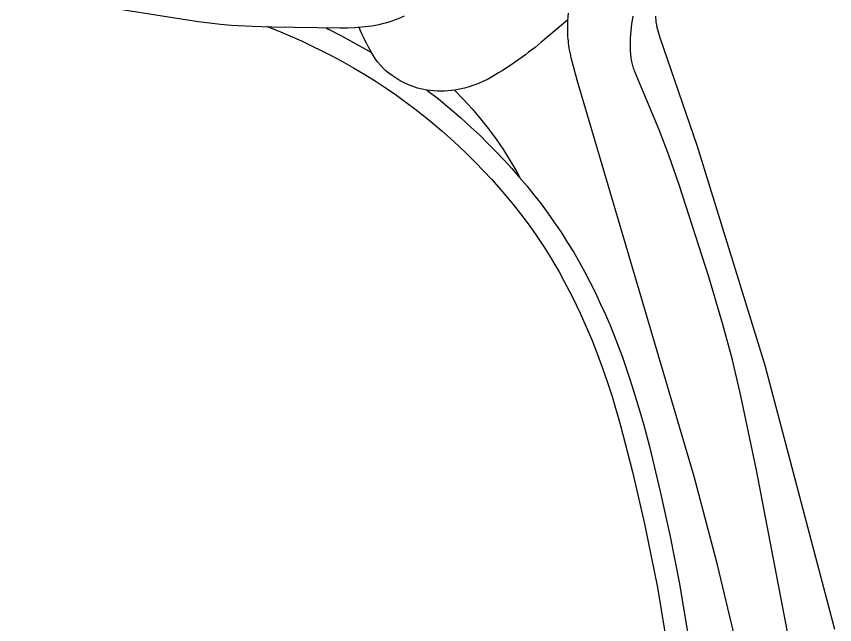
# Model space of a CAD drawing. Header units: millimetres. Extents: x 1933 to 24107, y 1228 to 18074.
# Drawn here: x 20429.6 to 20610.5, y 12025.6 to 12160.2 of the extents above; entities that cross this region are included whole.
import ezdxf

# ---------------------------------------------------------------- set-up
doc = ezdxf.new("R2010")
doc.units = ezdxf.units.MM
doc.layers.add('1', color=7, linetype='Continuous')

# ---------------------------------------------------------------- blocks, each defined once
blk = doc.blocks.new('Armchair 04_topt_dwgmodels.com')
at = {"color": 0}
for points in [[(207.22, 236.5), (188.42, 315.65), (183.23, 335.22), (157.38, 422.94), (156.26, 427.04), (156.06, 427.89), (155.86, 428.75), (155.69, 429.65), (155.61, 430.12), (155.53, 430.59), (155.47, 431.08), (155.41, 431.57), (155.37, 432.05), (155.33, 432.52), (155.29, 433.45), (155.27, 434.37), (155.27, 435.24), (155.3, 436.1), (155.35, 436.93), (155.41, 437.74)], [(119.1, 437.12), (118.45, 436.82), (117.79, 436.53), (117.11, 436.26), (116.41, 436.01), (115.7, 435.78), (114.98, 435.57), (114.25, 435.37), (113.51, 435.2), (112.76, 435.05), (112, 434.92), (111.24, 434.81), (110.48, 434.71), (109.71, 434.63), (108.94, 434.57), (108.16, 434.52), (106.57, 434.45), (104.95, 434.42), (89.88, 434.63), (85.46, 434.79), (80.85, 435.07), (78.49, 435.27), (76.09, 435.52), (73.66, 435.84), (71.21, 436.22), (33.36, 442.27)], [(174.69, 437.13), (174.71, 436.71), (174.74, 436.29), (174.78, 435.86), (174.83, 435.44), (174.87, 435.23), (174.9, 435.02), (174.95, 434.8), (174.99, 434.59), (175.04, 434.38), (175.1, 434.14), (175.25, 433.62), (175.65, 432.37), (183.9, 408.33), (198.82, 359.86), (214.29, 301.41)], [(207.52, 281.54), (197, 336.62), (193.57, 353.06), (191.68, 361.02), (189.6, 368.82), (186.44, 379.37), (179.89, 399.8), (177.59, 406.36), (175.47, 411.96), (170.17, 424.66), (170.05, 424.97), (169.94, 425.26), (169.84, 425.56), (169.74, 425.85), (169.66, 426.15), (169.58, 426.46), (169.51, 426.78), (169.44, 427.1), (169.38, 427.43), (169.33, 427.76), (169.28, 428.11), (169.24, 428.45), (169.21, 428.81), (169.18, 429.17), (169.14, 429.9), (169.12, 430.66), (169.12, 431.43), (169.15, 432.21), (169.2, 433.01), (169.27, 433.81), (169.35, 434.62), (169.46, 435.44), (169.59, 436.25), (169.73, 437.07)], [(88.67, 434.87), (91.78, 433.62), (96.38, 431.62), (98.65, 430.56), (100.91, 429.46), (103.14, 428.32), (105.35, 427.13), (107.91, 425.69), (110.43, 424.19), (112.92, 422.63), (115.37, 421.02), (117.44, 419.58), (119.48, 418.1), (121.49, 416.58), (123.48, 415.02), (125.46, 413.4), (127.41, 411.74), (129.32, 410.04), (131.21, 408.31), (133.06, 406.54), (134.87, 404.74), (136.65, 402.9), (138.39, 401.03), (140.06, 399.16), (141.69, 397.26), (143.29, 395.32), (144.84, 393.35), (146.51, 391.12), (148.13, 388.85), (150.21, 385.72), (151.3, 383.99), (152.35, 382.24), (153.38, 380.48), (154.37, 378.69), (156.25, 375.07), (158.02, 371.4), (159.37, 368.36), (160.65, 365.3), (161.84, 362.25), (162.96, 359.18), (164.04, 356.04), (165.06, 352.89), (166.94, 346.53), (169.6, 336.24), (172.25, 324.7), (175.09, 310.63), (178.47, 290.46)], [(101.85, 434.43), (102.38, 434.18)], [(101.9, 434.43), (105.27, 432.73), (108.59, 430.94), (111.87, 429.06)], [(101.9, 434.43), (102.52, 434.12)], [(124.1, 420.75), (124.54, 420.41)], [(124.14, 420.74), (126.66, 418.77), (129.14, 416.73), (131.56, 414.64), (133.94, 412.49), (135.8, 410.74), (137.62, 408.95), (139.41, 407.14), (141.16, 405.29), (142.88, 403.41), (144.56, 401.5), (146.2, 399.54), (147.81, 397.56), (149.38, 395.53), (150.9, 393.48), (152.37, 391.39), (153.8, 389.26), (155.18, 387.1), (156.52, 384.91), (157.8, 382.69), (159.04, 380.45), (160.23, 378.18), (161.38, 375.87), (162.48, 373.54), (163.54, 371.19), (164.56, 368.82), (165.54, 366.43), (167.36, 361.63), (169.03, 356.76), (170.57, 351.83), (172, 346.85), (173.32, 341.88), (175.74, 331.91), (177.93, 321.91), (179.92, 311.86), (183.33, 291.64)], [(124.14, 420.74), (124.55, 420.43)], [(130.27, 420.72), (132.25, 418.67), (134.16, 416.56), (136, 414.39), (137.76, 412.15), (139.45, 409.85), (141.05, 407.5), (142.57, 405.09), (144.01, 402.64), (144.76, 401.26)]]:
    blk.add_lwpolyline(points, dxfattribs=at)
blk.add_lwpolyline([(155.31, 436.3), (150.12, 431.9, -0.043387), (138.45, 423.63, -0.093467), (130.33, 420.73, -0.079911), (124.14, 420.74, -0.116026), (116.43, 423.94, -0.109621), (111.87, 429.06, -0.026892), (109.15, 434.58, -3.021311)], format="xyb", dxfattribs=at)

msp = doc.modelspace()

# ---------------------------------------------------------------- block references
at = {"layer": '1', "color": 36}
msp.add_blockref('Armchair 04_topt_dwgmodels.com', (20396.26, 11723.15), dxfattribs=at)

doc.saveas('drawing.dxf')
